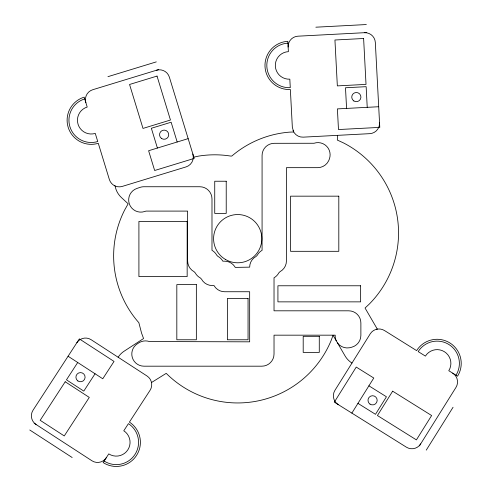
<?xml version="1.0" encoding="UTF-8"?>
<svg xmlns="http://www.w3.org/2000/svg" width="491" height="491" viewBox="0 0 491 491"><rect width="100%" height="100%" fill="white"/><g stroke="black" fill="none" stroke-linecap="round" stroke-linejoin="round"><path stroke-width="0.74" d="M118.141 357.239L118.405 356.81A20.677 20.677 0 0 1 124.174 351.169L143.568 338.532L141.561 333.101L138.843 322.63L137.861 321.562A101.097 101.097 0 0 1 124.659 210.007L128.139 203.79L121.4 197.542A20.677 20.677 0 0 1 115.348 187.175L115.121 185.966L114.403 185.653M351.863 413.103L373.78 378.027L356.239 367.072L334.322 402.147L406.419 447.197A10.342 10.342 0 0 0 420.67 443.907M419.449 445.853L455.979 387.399A10.342 10.342 0 0 0 452.69 373.148M426.268 450.118L453.058 407.248M77.719 362.499L66.457 379.838L83.795 391.1L95.058 373.761M107.952 76.664L156.291 61.884M158.642 69.575L92.725 89.73A10.342 10.342 0 0 0 85.857 102.644M188.163 138.64L148.613 150.731L154.659 170.506L194.209 158.415L169.358 77.112A10.342 10.342 0 0 0 156.445 70.25M84.716 98.906A22.285 22.285 0 0 0 69.918 126.733A22.285 22.285 0 0 0 97.752 141.531L95.266 133.405A13.785 13.785 0 0 1 78.051 124.248A13.785 13.785 0 0 1 87.202 107.038L84.182 97.15A24.127 24.127 0 0 0 68.163 127.273A24.127 24.127 0 0 0 98.286 143.292L109.37 179.546A10.342 10.342 0 0 0 122.284 186.408L186.003 166.928A10.342 10.342 0 0 0 193.319 157.224L198.923 156.052A101.097 101.097 0 0 1 230.549 156.052L231.795 156.052A101.097 101.097 0 0 1 289.518 132.14L293.71 131.981L292.348 127.365L290.365 89.503A24.127 24.127 0 0 1 265.011 66.672A24.127 24.127 0 0 1 287.836 41.318L288.383 51.647A13.785 13.785 0 0 0 275.334 66.132A13.785 13.785 0 0 0 289.825 79.18L290.267 87.668A22.285 22.285 0 0 1 266.846 66.58A22.285 22.285 0 0 1 287.935 43.153M376.683 329.228L377.327 329.13L365.046 308.017L368.937 304.414A101.097 101.097 0 0 0 343.35 142.85L337.317 140.07L337.612 135.344M315.86 27.195L366.341 24.55M366.759 32.578L297.927 36.187A10.342 10.342 0 0 0 288.137 47.056M378.696 106.731L337.397 108.898L338.477 129.55L379.782 127.384L375.333 42.484A10.342 10.342 0 0 0 364.463 32.701M368.907 385.822L386.442 396.783L375.486 414.318L357.951 403.363M68.083 356.239L102.766 378.764L114.029 361.419L79.346 338.894L33.044 410.194A10.342 10.342 0 0 0 36.082 424.5M34.155 423.248L91.964 460.791A10.342 10.342 0 0 0 106.271 457.747M29.773 429.993L72.171 457.52M351.979 363.045L350.402 361.959A20.677 20.677 0 0 1 345.063 355.914L333.058 335.279L331.112 340.545A101.097 101.097 0 0 1 166.228 373.344L151.51 382.52M337.507 342.921L337.771 343.295A12.177 12.177 0 0 0 349.463 347.769A26.354 26.354 0 0 0 351.979 347.125A12.177 12.177 0 0 0 360.879 335.396L360.879 322.992A12.177 12.177 0 0 0 348.702 310.809L274.027 310.809L274.027 277.753L274.819 277.28A12.177 12.177 0 0 0 278.79 272.898L279.993 271.689A12.177 12.177 0 0 0 286.431 260.954L286.431 167.664L317.683 167.664A12.177 12.177 0 0 0 328.602 160.882A19.738 19.738 0 0 0 329.351 159.047A12.177 12.177 0 0 0 314.001 143.262L274.254 143.311A12.177 12.177 0 0 0 262.077 155.487L262.077 250.355L261.286 250.827A12.177 12.177 0 0 0 257.309 255.21L256.106 256.419A12.177 12.177 0 0 0 249.667 267.153L235.226 267.386L234.747 266.595A12.177 12.177 0 0 0 224.626 261.181L222.816 261.181L222.343 260.39A12.177 12.177 0 0 0 217.955 256.419L216.752 255.21A12.177 12.177 0 0 0 212.781 250.827L211.989 250.355L211.989 198.916A12.177 12.177 0 0 0 199.812 186.74L143.973 186.74A12.177 12.177 0 0 0 140.131 187.359L136.995 188.403A12.177 12.177 0 0 0 129.286 203.802A12.177 12.177 0 0 0 144.685 211.511L145.95 211.093L187.63 211.093L187.63 260.954A12.177 12.177 0 0 0 194.068 271.689L195.271 272.898A12.177 12.177 0 0 0 200.273 277.894L201.476 279.103A12.177 12.177 0 0 0 212.216 285.535L214.027 285.535L214.499 286.327A12.177 12.177 0 0 0 224.626 291.74L249.667 291.74L249.667 341.828L149.399 341.546A12.177 12.177 0 0 0 140.101 342.147A30.049 30.049 0 0 0 137.554 343.663A12.177 12.177 0 0 0 143.973 366.188L261.844 366.188A12.177 12.177 0 0 0 274.027 354.005L274.027 335.169L335.2 335.169L335.175 335.513A12.177 12.177 0 0 0 335.997 340.189L336.274 340.803M177.177 141.997L171.132 122.222L151.357 128.268L157.402 148.043M192.865 154.021L193.319 157.224M367.225 107.333L366.145 86.68L345.492 87.766L346.578 108.413M455.998 375.222A22.285 22.285 0 0 0 448.909 344.51A22.285 22.285 0 0 0 418.197 351.599L425.409 356.104A13.785 13.785 0 0 1 444.404 351.716A13.785 13.785 0 0 1 448.792 370.717L457.557 376.192A24.127 24.127 0 0 0 449.885 342.951A24.127 24.127 0 0 0 416.638 350.623L384.49 330.535A10.342 10.342 0 0 0 370.239 333.825L334.93 390.333A10.342 10.342 0 0 0 338.219 404.578M104.141 461.024A22.285 22.285 0 0 0 134.97 454.47A22.285 22.285 0 0 0 128.421 423.641L123.787 430.773A13.785 13.785 0 0 1 127.844 449.842A13.785 13.785 0 0 1 108.769 453.893L103.141 462.565A24.127 24.127 0 0 0 136.51 455.47A24.127 24.127 0 0 0 129.421 422.1L150.068 390.302A10.342 10.342 0 0 0 147.03 376.002L91.142 339.711A10.342 10.342 0 0 0 76.842 342.749M293.023 130.526A10.342 10.342 0 0 0 303.217 137.149L369.754 133.662A10.342 10.342 0 0 0 379.543 122.793M392.653 391.18L377.432 415.533L416.405 439.887L431.626 415.533L392.653 391.18M65.205 381.765L40.176 420.308L64.26 435.947L89.288 397.409L65.205 381.765M157.028 76.08L129.556 84.477L142.998 128.421L170.463 120.025L157.028 76.08M363.616 38.501L334.936 39.998L337.342 85.894L366.022 84.391L363.616 38.501M226.222 181.234L214.733 181.234L214.733 213.401L226.222 213.401L226.222 181.234M338.808 196.167L290.562 196.167L290.562 251.312L338.808 251.312L338.808 196.167M187.163 221.441L138.91 221.441L138.91 276.586L187.163 276.586L187.163 221.441M196.351 284.627L176.821 284.627L176.821 339.772L196.351 339.772L196.351 284.627M360.639 285.774L277.924 285.774L277.924 301.861L360.639 301.861L360.639 285.774M248.053 298.411L227.37 298.411L227.37 339.772L248.053 339.772L248.053 298.411M319.279 336.323L303.199 336.323L303.199 352.409L319.279 352.409L319.279 336.323M370.024 404.13A4.597 4.597 0 0 0 377.168 400.625A4.597 4.597 0 0 0 370.564 396.188A4.597 4.597 0 0 0 370.024 404.13M77.879 380.955A4.597 4.597 0 0 0 85.084 377.573A4.597 4.597 0 0 0 78.554 373.025A4.597 4.597 0 0 0 77.879 380.955M353.858 100.962A4.597 4.597 0 0 0 360.928 97.304A4.597 4.597 0 0 0 354.226 93.008A4.597 4.597 0 0 0 353.858 100.962M161.465 138.431A4.597 4.597 0 0 0 168.708 135.135A4.597 4.597 0 0 0 162.226 130.508A4.597 4.597 0 0 0 161.465 138.431M225.651 259.567A24.127 24.127 0 0 0 261.838 238.675A24.127 24.127 0 0 0 225.651 217.777A24.127 24.127 0 0 0 225.651 259.567"/></g></svg>
